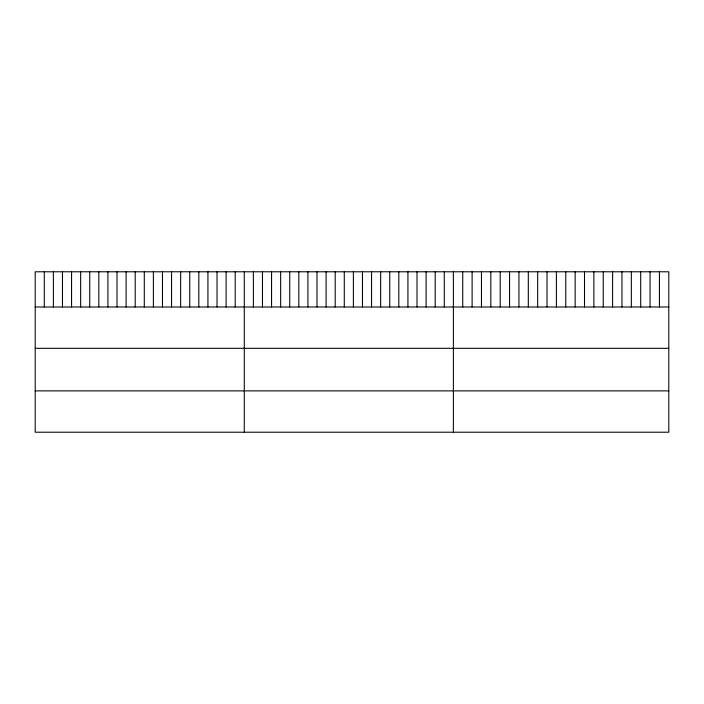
<?xml version="1.0" encoding="UTF-8"?>
<svg xmlns="http://www.w3.org/2000/svg" width="704" height="704" viewBox="0 0 704 704"><rect width="100%" height="100%" fill="white"/><g stroke="black" fill="none" stroke-linecap="round" stroke-linejoin="round"><path stroke-width="1.06" d="M668.8 306.988L668.8 432.212L35.2 432.212L35.2 271.788L668.8 271.788L668.8 306.988L35.2 306.988M35.2 348.313L668.8 348.313M35.2 390.887L668.8 390.887M659.437 271.788L659.437 306.988M650.065 271.788L650.065 306.988M640.702 271.788L640.702 306.988M631.338 271.788L631.338 306.988M621.966 271.788L621.966 306.988M612.603 271.788L612.603 306.988M603.24 271.788L603.24 306.988M593.868 271.788L593.868 306.988M584.505 271.788L584.505 306.988M575.142 271.788L575.142 306.988M565.77 271.788L565.77 306.988M556.406 271.788L556.406 306.988M547.034 271.788L547.034 306.988M537.671 271.788L537.671 306.988M528.308 271.788L528.308 306.988M518.936 271.788L518.936 306.988M509.573 271.788L509.573 306.988M500.21 271.788L500.21 306.988M490.838 271.788L490.838 306.988M481.474 271.788L481.474 306.988M472.111 271.788L472.111 306.988M462.739 271.788L462.739 306.988M453.376 271.788L453.376 432.212M444.286 271.788L444.286 306.988M435.195 271.788L435.195 306.988M426.105 271.788L426.105 306.988M417.014 271.788L417.014 306.988M407.924 271.788L407.924 306.988M398.834 271.788L398.834 306.988M389.743 271.788L389.743 306.988M380.653 271.788L380.653 306.988M371.562 271.788L371.562 306.988M362.472 271.788L362.472 306.988M353.382 271.788L353.382 306.988M344.282 271.788L344.282 306.988M335.192 271.788L335.192 306.988M326.102 271.788L326.102 306.988M317.011 271.788L317.011 306.988M307.921 271.788L307.921 306.988M298.83 271.788L298.83 306.988M289.74 271.788L289.74 306.988M280.65 271.788L280.65 306.988M271.559 271.788L271.559 306.988M262.469 271.788L262.469 306.988M253.378 271.788L253.378 306.988M244.288 271.788L244.288 432.212M235.198 271.788L235.198 306.988M226.107 271.788L226.107 306.988M217.017 271.788L217.017 306.988M207.926 271.788L207.926 306.988M198.836 271.788L198.836 306.988M189.746 271.788L189.746 306.988M180.655 271.788L180.655 306.988M171.565 271.788L171.565 306.988M162.474 271.788L162.474 306.988M153.384 271.788L153.384 306.988M144.294 271.788L144.294 306.988M135.194 271.788L135.194 306.988M126.104 271.788L126.104 306.988M117.014 271.788L117.014 306.988M107.923 271.788L107.923 306.988M98.833 271.788L98.833 306.988M89.742 271.788L89.742 306.988M80.652 271.788L80.652 306.988M71.562 271.788L71.562 306.988M62.471 271.788L62.471 306.988M53.381 271.788L53.381 306.988M44.29 271.788L44.29 306.988"/></g></svg>
